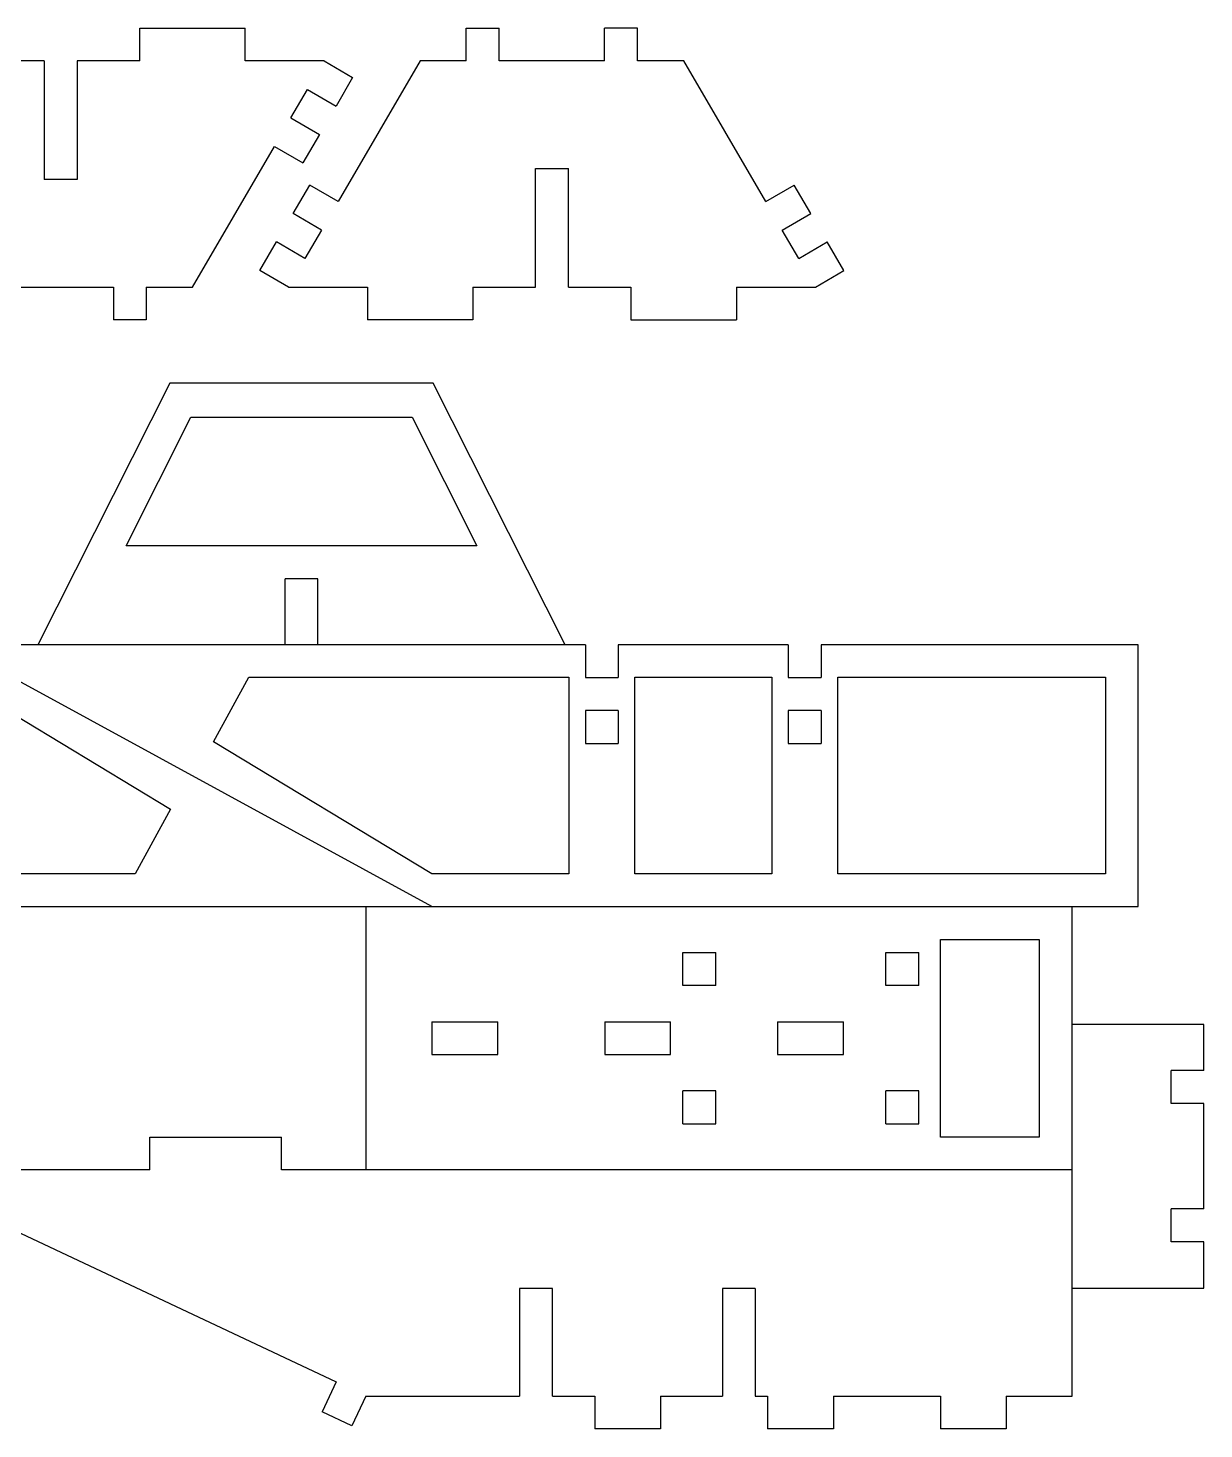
# Model space of a CAD drawing. Header units: inches. Extents: x 12 to 201, y -44 to 218.
# Drawn here: x 87.8 to 201.1, y -43 to 92 of the extents above; entities that cross this region are included whole.
import ezdxf

# ---------------------------------------------------------------- set-up
doc = ezdxf.new("R2010")
doc.units = ezdxf.units.IN
doc.header["$MEASUREMENT"] = 0
doc.layers.add('Layer 1', color=7, linetype='Continuous')

# ---------------------------------------------------------------- blocks, each defined once
blk = doc.blocks.new('block 512')
at = {"layer": 'Layer 1', "color": 7, "lineweight": 25, "true_color": 0xffffff}
blk.add_lwpolyline([(8.9626, -2.115), (8.6501, -2.115)], dxfattribs=at)
blk = doc.blocks.new('block 513')
at = {"layer": 'Layer 1', "color": 7, "lineweight": 25, "true_color": 0xffffff}
blk.add_lwpolyline([(8.1426, -2.115), (7.8301, -2.115)], dxfattribs=at)
blk = doc.blocks.new('block 514')
at = {"layer": 'Layer 1', "color": 7, "lineweight": 25, "true_color": 0xffffff}
blk.add_lwpolyline([(7.3226, -2.115), (7.0101, -2.115)], dxfattribs=at)
blk = doc.blocks.new('block 516')
at = {"layer": 'Layer 1', "color": 7, "lineweight": 25, "true_color": 0xffffff}
blk.add_lwpolyline([(5.9251, -1.9588), (6.6533, -1.9588)], dxfattribs=at)
blk = doc.blocks.new('block 517')
at = {"layer": 'Layer 1', "color": 7, "lineweight": 25, "true_color": 0xffffff}
blk.add_lwpolyline([(6.8095, -1.9588), (7.0101, -1.9588)], dxfattribs=at)
blk = doc.blocks.new('block 518')
at = {"layer": 'Layer 1', "color": 7, "lineweight": 25, "true_color": 0xffffff}
blk.add_lwpolyline([(7.3226, -1.9588), (7.6157, -1.9588)], dxfattribs=at)
blk = doc.blocks.new('block 519')
at = {"layer": 'Layer 1', "color": 7, "lineweight": 25, "true_color": 0xffffff}
blk.add_lwpolyline([(7.772, -1.9588), (7.8301, -1.9588)], dxfattribs=at)
blk = doc.blocks.new('block 520')
at = {"layer": 'Layer 1', "color": 7, "lineweight": 25, "true_color": 0xffffff}
blk.add_lwpolyline([(8.1426, -1.9588), (8.6501, -1.9588)], dxfattribs=at)
blk = doc.blocks.new('block 521')
at = {"layer": 'Layer 1', "color": 7, "lineweight": 25, "true_color": 0xffffff}
blk.add_lwpolyline([(8.9626, -1.9588), (9.2751, -1.9588)], dxfattribs=at)
blk = doc.blocks.new('block 537')
at = {"layer": 'Layer 1', "color": 7, "lineweight": 25, "true_color": 0xffffff}
blk.add_lwpolyline([(7.772, -1.4493), (7.6157, -1.4493)], dxfattribs=at)
blk = doc.blocks.new('block 538')
at = {"layer": 'Layer 1', "color": 7, "lineweight": 25, "true_color": 0xffffff}
blk.add_lwpolyline([(6.8095, -1.4493), (6.6533, -1.4493)], dxfattribs=at)
blk = doc.blocks.new('block 539')
at = {"layer": 'Layer 1', "color": 7, "lineweight": 25, "true_color": 0xffffff}
blk.add_lwpolyline([(9.2751, -1.4465), (9.9001, -1.4465)], dxfattribs=at)
blk = doc.blocks.new('block 540')
at = {"layer": 'Layer 1', "color": 7, "lineweight": 25, "true_color": 0xffffff}
blk.add_lwpolyline([(5.8585, -2.1001), (5.7172, -2.0335)], dxfattribs=at)
blk = doc.blocks.new('block 549')
at = {"layer": 'Layer 1', "color": 7, "lineweight": 25, "true_color": 0xffffff}
blk.add_lwpolyline([(9.9001, -1.2278), (9.7439, -1.2278)], dxfattribs=at)
blk = doc.blocks.new('block 550')
at = {"layer": 'Layer 1', "color": 7, "lineweight": 25, "true_color": 0xffffff}
blk.add_lwpolyline([(9.9001, -1.0715), (9.7439, -1.0715)], dxfattribs=at)
blk = doc.blocks.new('block 551')
at = {"layer": 'Layer 1', "color": 7, "lineweight": 25, "true_color": 0xffffff}
blk.add_lwpolyline([(3.9328, -1.02), (5.7838, -1.8922)], dxfattribs=at)
blk = doc.blocks.new('block 561')
at = {"layer": 'Layer 1', "color": 7, "lineweight": 25, "true_color": 0xffffff}
blk.add_lwpolyline([(9.2751, -0.8868), (5.5251, -0.8868)], dxfattribs=at)
blk = doc.blocks.new('block 562')
at = {"layer": 'Layer 1', "color": 7, "lineweight": 25, "true_color": 0xffffff}
blk.add_lwpolyline([(4.9001, -0.8868), (4.2751, -0.8868)], dxfattribs=at)
blk = doc.blocks.new('block 563')
at = {"layer": 'Layer 1', "color": 7, "lineweight": 25, "true_color": 0xffffff}
blk.add_lwpolyline([(9.1189, -0.7306), (8.6501, -0.7306)], dxfattribs=at)
blk = doc.blocks.new('block 565')
at = {"layer": 'Layer 1', "color": 7, "lineweight": 25, "true_color": 0xffffff}
blk.add_lwpolyline([(4.9001, -0.7306), (5.5251, -0.7306)], dxfattribs=at)
blk = doc.blocks.new('block 566')
at = {"layer": 'Layer 1', "color": 7, "lineweight": 25, "true_color": 0xffffff}
blk.add_lwpolyline([(7.4282, -0.6681), (7.5845, -0.6681)], dxfattribs=at)
blk = doc.blocks.new('block 567')
at = {"layer": 'Layer 1', "color": 7, "lineweight": 25, "true_color": 0xffffff}
blk.add_lwpolyline([(8.3907, -0.6681), (8.547, -0.6681)], dxfattribs=at)
blk = doc.blocks.new('block 571')
at = {"layer": 'Layer 1', "color": 7, "lineweight": 25, "true_color": 0xffffff}
blk.add_lwpolyline([(9.9001, -0.5715), (9.7439, -0.5715)], dxfattribs=at)
blk = doc.blocks.new('block 572')
at = {"layer": 'Layer 1', "color": 7, "lineweight": 25, "true_color": 0xffffff}
blk.add_lwpolyline([(8.547, -0.5118), (8.3907, -0.5118)], dxfattribs=at)
blk = doc.blocks.new('block 573')
at = {"layer": 'Layer 1', "color": 7, "lineweight": 25, "true_color": 0xffffff}
blk.add_lwpolyline([(7.5845, -0.5118), (7.4282, -0.5118)], dxfattribs=at)
blk = doc.blocks.new('block 574')
at = {"layer": 'Layer 1', "color": 7, "lineweight": 25, "true_color": 0xffffff}
blk.add_lwpolyline([(9.9001, -0.4153), (9.7439, -0.4153)], dxfattribs=at)
blk = doc.blocks.new('block 575')
at = {"layer": 'Layer 1', "color": 7, "lineweight": 25, "true_color": 0xffffff}
blk.add_lwpolyline([(6.2376, -0.3399), (6.5501, -0.3399)], dxfattribs=at)
blk = doc.blocks.new('block 576')
at = {"layer": 'Layer 1', "color": 7, "lineweight": 25, "true_color": 0xffffff}
blk.add_lwpolyline([(7.0576, -0.3399), (7.3701, -0.3399)], dxfattribs=at)
blk = doc.blocks.new('block 577')
at = {"layer": 'Layer 1', "color": 7, "lineweight": 25, "true_color": 0xffffff}
blk.add_lwpolyline([(7.8776, -0.3399), (8.1901, -0.3399)], dxfattribs=at)
blk = doc.blocks.new('block 583')
at = {"layer": 'Layer 1', "color": 7, "lineweight": 25, "true_color": 0xffffff}
blk.add_lwpolyline([(5.1019, 3.3002), (5.4908, 3.9673)], dxfattribs=at)
blk = doc.blocks.new('block 584')
at = {"layer": 'Layer 1', "color": 7, "lineweight": 25, "true_color": 0xffffff}
blk.add_lwpolyline([(5.5695, 4.1022), (5.6482, 4.2372)], dxfattribs=at)
blk = doc.blocks.new('block 585')
at = {"layer": 'Layer 1', "color": 7, "lineweight": 25, "true_color": 0xffffff}
blk.add_lwpolyline([(9.9001, -0.1965), (9.2751, -0.1965)], dxfattribs=at)
blk = doc.blocks.new('block 586')
at = {"layer": 'Layer 1', "color": 7, "lineweight": 25, "true_color": 0xffffff}
blk.add_lwpolyline([(6.2376, -0.1837), (6.5501, -0.1837)], dxfattribs=at)
blk = doc.blocks.new('block 587')
at = {"layer": 'Layer 1', "color": 7, "lineweight": 25, "true_color": 0xffffff}
blk.add_lwpolyline([(7.0576, -0.1837), (7.3701, -0.1837)], dxfattribs=at)
blk = doc.blocks.new('block 588')
at = {"layer": 'Layer 1', "color": 7, "lineweight": 25, "true_color": 0xffffff}
blk.add_lwpolyline([(7.8776, -0.1837), (8.1901, -0.1837)], dxfattribs=at)
blk = doc.blocks.new('block 589')
at = {"layer": 'Layer 1', "color": 7, "lineweight": 25, "true_color": 0xffffff}
blk.add_lwpolyline([(8.547, -0.0118), (8.3907, -0.0118)], dxfattribs=at)
blk = doc.blocks.new('block 590')
at = {"layer": 'Layer 1', "color": 7, "lineweight": 25, "true_color": 0xffffff}
blk.add_lwpolyline([(7.5845, -0.0118), (7.4282, -0.0118)], dxfattribs=at)
blk = doc.blocks.new('block 596')
at = {"layer": 'Layer 1', "color": 7, "lineweight": 25, "true_color": 0xffffff}
blk.add_lwpolyline([(4.3988, 4.3722), (4.3988, 3.8097)], dxfattribs=at)
blk = doc.blocks.new('block 597')
at = {"layer": 'Layer 1', "color": 7, "lineweight": 25, "true_color": 0xffffff}
blk.add_lwpolyline([(4.9943, 2.845), (4.3693, 1.6041)], dxfattribs=at)
blk = doc.blocks.new('block 598')
at = {"layer": 'Layer 1', "color": 7, "lineweight": 25, "true_color": 0xffffff}
blk.add_lwpolyline([(4.7873, 2.0728), (5.0944, 2.6825)], dxfattribs=at)
blk = doc.blocks.new('block 599')
at = {"layer": 'Layer 1', "color": 7, "lineweight": 25, "true_color": 0xffffff}
blk.add_lwpolyline([(5.8619, 4.2935), (5.7832, 4.1585)], dxfattribs=at)
blk = doc.blocks.new('block 600')
at = {"layer": 'Layer 1', "color": 7, "lineweight": 25, "true_color": 0xffffff}
blk.add_lwpolyline([(5.7045, 4.0235), (5.6258, 3.8885)], dxfattribs=at)
blk = doc.blocks.new('block 601')
at = {"layer": 'Layer 1', "color": 7, "lineweight": 25, "true_color": 0xffffff}
blk.add_lwpolyline([(5.4222, 3.3789), (5.5009, 3.5139)], dxfattribs=at)
blk = doc.blocks.new('block 602')
at = {"layer": 'Layer 1', "color": 7, "lineweight": 25, "true_color": 0xffffff}
blk.add_lwpolyline([(5.5796, 3.6489), (5.6583, 3.7839)], dxfattribs=at)
blk = doc.blocks.new('block 603')
at = {"layer": 'Layer 1', "color": 7, "lineweight": 25, "true_color": 0xffffff}
blk.add_lwpolyline([(6.1822, 4.3722), (5.7933, 3.7052)], dxfattribs=at)
blk = doc.blocks.new('block 604')
at = {"layer": 'Layer 1', "color": 7, "lineweight": 25, "true_color": 0xffffff}
blk.add_lwpolyline([(5.7146, 3.5702), (5.6359, 3.4352)], dxfattribs=at)
blk = doc.blocks.new('block 605')
at = {"layer": 'Layer 1', "color": 7, "lineweight": 25, "true_color": 0xffffff}
blk.add_lwpolyline([(7.8211, 3.7052), (7.9561, 3.7839)], dxfattribs=at)
blk = doc.blocks.new('block 606')
at = {"layer": 'Layer 1', "color": 7, "lineweight": 25, "true_color": 0xffffff}
blk.add_lwpolyline([(7.8998, 3.5702), (8.0348, 3.6489)], dxfattribs=at)
blk = doc.blocks.new('block 607')
at = {"layer": 'Layer 1', "color": 7, "lineweight": 25, "true_color": 0xffffff}
blk.add_lwpolyline([(7.4282, 0.1444), (7.5845, 0.1444)], dxfattribs=at)
blk = doc.blocks.new('block 608')
at = {"layer": 'Layer 1', "color": 7, "lineweight": 25, "true_color": 0xffffff}
blk.add_lwpolyline([(8.3907, 0.1444), (8.547, 0.1444)], dxfattribs=at)
blk = doc.blocks.new('block 609')
at = {"layer": 'Layer 1', "color": 7, "lineweight": 25, "true_color": 0xffffff}
blk.add_lwpolyline([(8.6501, 0.2069), (9.1189, 0.2069)], dxfattribs=at)
blk = doc.blocks.new('block 611')
at = {"layer": 'Layer 1', "color": 7, "lineweight": 25, "true_color": 0xffffff}
blk.add_lwpolyline([(3.2345, 0.3632), (9.5876, 0.3632)], dxfattribs=at)
blk = doc.blocks.new('block 612')
at = {"layer": 'Layer 1', "color": 7, "lineweight": 25, "true_color": 0xffffff}
blk.add_lwpolyline([(4.5551, 4.3722), (4.5551, 3.8097)], dxfattribs=at)
blk = doc.blocks.new('block 613')
at = {"layer": 'Layer 1', "color": 7, "lineweight": 25, "true_color": 0xffffff}
blk.add_lwpolyline([(4.7269, 3.3002), (4.7269, 3.144)], dxfattribs=at)
blk = doc.blocks.new('block 614')
at = {"layer": 'Layer 1', "color": 7, "lineweight": 25, "true_color": 0xffffff}
blk.add_lwpolyline([(4.8519, 4.3722), (4.8519, 4.5285)], dxfattribs=at)
blk = doc.blocks.new('block 615')
at = {"layer": 'Layer 1', "color": 7, "lineweight": 25, "true_color": 0xffffff}
blk.add_lwpolyline([(4.8832, 3.3002), (4.8832, 3.144)], dxfattribs=at)
blk = doc.blocks.new('block 616')
at = {"layer": 'Layer 1', "color": 7, "lineweight": 25, "true_color": 0xffffff}
blk.add_lwpolyline([(4.9001, -0.8868), (4.9001, -0.7306)], dxfattribs=at)
blk = doc.blocks.new('block 618')
at = {"layer": 'Layer 1', "color": 7, "lineweight": 25, "true_color": 0xffffff}
blk.add_lwpolyline([(7.9785, 3.4352), (8.1135, 3.5139)], dxfattribs=at)
blk = doc.blocks.new('block 619')
at = {"layer": 'Layer 1', "color": 7, "lineweight": 25, "true_color": 0xffffff}
blk.add_lwpolyline([(8.0572, 3.3002), (8.1922, 3.3789)], dxfattribs=at)
blk = doc.blocks.new('block 620')
at = {"layer": 'Layer 1', "color": 7, "lineweight": 25, "true_color": 0xffffff}
blk.add_lwpolyline([(9.4335, 0.5173), (8.1626, 0.5173)], dxfattribs=at)
blk = doc.blocks.new('block 621')
at = {"layer": 'Layer 1', "color": 7, "lineweight": 25, "true_color": 0xffffff}
blk.add_lwpolyline([(7.8501, 0.5173), (7.2001, 0.5173)], dxfattribs=at)
blk = doc.blocks.new('block 622')
at = {"layer": 'Layer 1', "color": 7, "lineweight": 25, "true_color": 0xffffff}
blk.add_lwpolyline([(6.8876, 0.5173), (6.2376, 0.5173)], dxfattribs=at)
blk = doc.blocks.new('block 623')
at = {"layer": 'Layer 1', "color": 7, "lineweight": 25, "true_color": 0xffffff}
blk.add_lwpolyline([(4.831, 0.5173), (3.3126, 0.5173)], dxfattribs=at)
blk = doc.blocks.new('block 635')
at = {"layer": 'Layer 1', "color": 7, "lineweight": 25, "true_color": 0xffffff}
blk.add_lwpolyline([(3.9626, 1.45), (4.9981, 0.8236)], dxfattribs=at)
blk = doc.blocks.new('block 641')
at = {"layer": 'Layer 1', "color": 7, "lineweight": 25, "true_color": 0xffffff}
blk.add_lwpolyline([(4.9981, 0.8236), (4.831, 0.5173)], dxfattribs=at)
blk = doc.blocks.new('block 642')
at = {"layer": 'Layer 1', "color": 7, "lineweight": 25, "true_color": 0xffffff}
blk.add_lwpolyline([(5.2021, 1.1436), (5.3692, 1.45)], dxfattribs=at)
blk = doc.blocks.new('block 643')
at = {"layer": 'Layer 1', "color": 7, "lineweight": 25, "true_color": 0xffffff}
blk.add_lwpolyline([(6.9658, 1.1353), (7.122, 1.1353)], dxfattribs=at)
blk = doc.blocks.new('block 644')
at = {"layer": 'Layer 1', "color": 7, "lineweight": 25, "true_color": 0xffffff}
blk.add_lwpolyline([(7.9282, 1.1353), (8.0845, 1.1353)], dxfattribs=at)
blk = doc.blocks.new('block 645')
at = {"layer": 'Layer 1', "color": 7, "lineweight": 25, "true_color": 0xffffff}
blk.add_lwpolyline([(6.2376, 0.3632), (3.9626, 1.6041)], dxfattribs=at)
blk = doc.blocks.new('block 649')
at = {"layer": 'Layer 1', "color": 7, "lineweight": 25, "true_color": 0xffffff}
blk.add_lwpolyline([(6.2376, 0.5173), (5.2021, 1.1436)], dxfattribs=at)
blk = doc.blocks.new('block 654')
at = {"layer": 'Layer 1', "color": 7, "lineweight": 25, "true_color": 0xffffff}
blk.add_lwpolyline([(5.3519, 4.3722), (5.3519, 4.5285)], dxfattribs=at)
blk = doc.blocks.new('block 655')
at = {"layer": 'Layer 1', "color": 7, "lineweight": 25, "true_color": 0xffffff}
blk.add_lwpolyline([(5.5251, -0.8868), (5.5251, -0.7306)], dxfattribs=at)
blk = doc.blocks.new('block 656')
at = {"layer": 'Layer 1', "color": 7, "lineweight": 25, "true_color": 0xffffff}
blk.add_lwpolyline([(5.5412, 1.6041), (5.5412, 1.9166)], dxfattribs=at)
blk = doc.blocks.new('block 657')
at = {"layer": 'Layer 1', "color": 7, "lineweight": 25, "true_color": 0xffffff}
blk.add_lwpolyline([(8.0845, 1.2916), (7.9282, 1.2916)], dxfattribs=at)
blk = doc.blocks.new('block 658')
at = {"layer": 'Layer 1', "color": 7, "lineweight": 25, "true_color": 0xffffff}
blk.add_lwpolyline([(7.122, 1.2916), (6.9658, 1.2916)], dxfattribs=at)
blk = doc.blocks.new('block 659')
at = {"layer": 'Layer 1', "color": 7, "lineweight": 25, "true_color": 0xffffff}
blk.add_lwpolyline([(6.9658, 1.4478), (7.122, 1.4478)], dxfattribs=at)
blk = doc.blocks.new('block 660')
at = {"layer": 'Layer 1', "color": 7, "lineweight": 25, "true_color": 0xffffff}
blk.add_lwpolyline([(7.9282, 1.4478), (8.0845, 1.4478)], dxfattribs=at)
blk = doc.blocks.new('block 664')
at = {"layer": 'Layer 1', "color": 7, "lineweight": 25, "true_color": 0xffffff}
blk.add_lwpolyline([(5.3692, 1.45), (6.8876, 1.45)], dxfattribs=at)
blk = doc.blocks.new('block 665')
at = {"layer": 'Layer 1', "color": 7, "lineweight": 25, "true_color": 0xffffff}
blk.add_lwpolyline([(7.2001, 1.45), (7.8501, 1.45)], dxfattribs=at)
blk = doc.blocks.new('block 666')
at = {"layer": 'Layer 1', "color": 7, "lineweight": 25, "true_color": 0xffffff}
blk.add_lwpolyline([(8.1626, 1.45), (9.4335, 1.45)], dxfattribs=at)
blk = doc.blocks.new('block 667')
at = {"layer": 'Layer 1', "color": 7, "lineweight": 25, "true_color": 0xffffff}
blk.add_lwpolyline([(9.5876, 1.6041), (8.0845, 1.6041)], dxfattribs=at)
blk = doc.blocks.new('block 668')
at = {"layer": 'Layer 1', "color": 7, "lineweight": 25, "true_color": 0xffffff}
blk.add_lwpolyline([(7.9282, 1.6041), (7.122, 1.6041)], dxfattribs=at)
blk = doc.blocks.new('block 669')
at = {"layer": 'Layer 1', "color": 7, "lineweight": 25, "true_color": 0xffffff}
blk.add_lwpolyline([(6.9658, 1.6041), (0.6126, 1.6041)], dxfattribs=at)
blk = doc.blocks.new('block 670')
at = {"layer": 'Layer 1', "color": 7, "lineweight": 25, "true_color": 0xffffff}
blk.add_lwpolyline([(5.6974, 1.6041), (5.6974, 1.9166)], dxfattribs=at)
blk = doc.blocks.new('block 671')
at = {"layer": 'Layer 1', "color": 7, "lineweight": 25, "true_color": 0xffffff}
blk.add_lwpolyline([(5.9251, 0.3632), (5.9251, -0.8868)], dxfattribs=at)
blk = doc.blocks.new('block 672')
at = {"layer": 'Layer 1', "color": 7, "lineweight": 25, "true_color": 0xffffff}
blk.add_lwpolyline([(5.9322, 3.3002), (5.9322, 3.144)], dxfattribs=at)
blk = doc.blocks.new('block 680')
at = {"layer": 'Layer 1', "color": 7, "lineweight": 25, "true_color": 0xffffff}
blk.add_lwpolyline([(5.6974, 1.9166), (5.5412, 1.9166)], dxfattribs=at)
blk = doc.blocks.new('block 681')
at = {"layer": 'Layer 1', "color": 7, "lineweight": 25, "true_color": 0xffffff}
blk.add_lwpolyline([(6.2376, -0.1837), (6.2376, -0.3399)], dxfattribs=at)
blk = doc.blocks.new('block 682')
at = {"layer": 'Layer 1', "color": 7, "lineweight": 25, "true_color": 0xffffff}
blk.add_lwpolyline([(6.401, 4.3722), (6.401, 4.5285)], dxfattribs=at)
blk = doc.blocks.new('block 683')
at = {"layer": 'Layer 1', "color": 7, "lineweight": 25, "true_color": 0xffffff}
blk.add_lwpolyline([(6.4322, 3.3002), (6.4322, 3.144)], dxfattribs=at)
blk = doc.blocks.new('block 685')
at = {"layer": 'Layer 1', "color": 7, "lineweight": 25, "true_color": 0xffffff}
blk.add_lwpolyline([(6.4512, 2.0728), (4.7873, 2.0728)], dxfattribs=at)
blk = doc.blocks.new('block 688')
at = {"layer": 'Layer 1', "color": 7, "lineweight": 25, "true_color": 0xffffff}
blk.add_lwpolyline([(6.5501, -0.3399), (6.5501, -0.1837)], dxfattribs=at)
blk = doc.blocks.new('block 689')
at = {"layer": 'Layer 1', "color": 7, "lineweight": 25, "true_color": 0xffffff}
blk.add_lwpolyline([(6.5572, 4.3722), (6.5572, 4.5285)], dxfattribs=at)
blk = doc.blocks.new('block 690')
at = {"layer": 'Layer 1', "color": 7, "lineweight": 25, "true_color": 0xffffff}
blk.add_lwpolyline([(6.6533, -1.4493), (6.6533, -1.9588)], dxfattribs=at)
blk = doc.blocks.new('block 691')
at = {"layer": 'Layer 1', "color": 7, "lineweight": 25, "true_color": 0xffffff}
blk.add_lwpolyline([(6.7291, 3.3002), (6.7291, 3.8627)], dxfattribs=at)
blk = doc.blocks.new('block 692')
at = {"layer": 'Layer 1', "color": 7, "lineweight": 25, "true_color": 0xffffff}
blk.add_lwpolyline([(6.8095, -1.9588), (6.8095, -1.4493)], dxfattribs=at)
blk = doc.blocks.new('block 697')
at = {"layer": 'Layer 1', "color": 7, "lineweight": 25, "true_color": 0xffffff}
blk.add_lwpolyline([(5.0944, 2.6825), (6.1442, 2.6825)], dxfattribs=at)
blk = doc.blocks.new('block 698')
at = {"layer": 'Layer 1', "color": 7, "lineweight": 25, "true_color": 0xffffff}
blk.add_lwpolyline([(6.1442, 2.6825), (6.4512, 2.0728)], dxfattribs=at)
blk = doc.blocks.new('block 699')
at = {"layer": 'Layer 1', "color": 7, "lineweight": 25, "true_color": 0xffffff}
blk.add_lwpolyline([(6.8854, 3.3002), (6.8854, 3.8627)], dxfattribs=at)
blk = doc.blocks.new('block 700')
at = {"layer": 'Layer 1', "color": 7, "lineweight": 25, "true_color": 0xffffff}
blk.add_lwpolyline([(6.8876, 1.45), (6.8876, 0.5173)], dxfattribs=at)
blk = doc.blocks.new('block 701')
at = {"layer": 'Layer 1', "color": 7, "lineweight": 25, "true_color": 0xffffff}
blk.add_lwpolyline([(6.9658, 1.6041), (6.9658, 1.4478)], dxfattribs=at)
blk = doc.blocks.new('block 702')
at = {"layer": 'Layer 1', "color": 7, "lineweight": 25, "true_color": 0xffffff}
blk.add_lwpolyline([(6.9658, 1.2916), (6.9658, 1.1353)], dxfattribs=at)
blk = doc.blocks.new('block 703')
at = {"layer": 'Layer 1', "color": 7, "lineweight": 25, "true_color": 0xffffff}
blk.add_lwpolyline([(7.0101, -1.9588), (7.0101, -2.115)], dxfattribs=at)
blk = doc.blocks.new('block 704')
at = {"layer": 'Layer 1', "color": 7, "lineweight": 25, "true_color": 0xffffff}
blk.add_lwpolyline([(7.0572, 4.3722), (7.0572, 4.5285)], dxfattribs=at)
blk = doc.blocks.new('block 705')
at = {"layer": 'Layer 1', "color": 7, "lineweight": 25, "true_color": 0xffffff}
blk.add_lwpolyline([(7.0576, -0.1837), (7.0576, -0.3399)], dxfattribs=at)
blk = doc.blocks.new('block 706')
at = {"layer": 'Layer 1', "color": 7, "lineweight": 25, "true_color": 0xffffff}
blk.add_lwpolyline([(7.122, 1.6041), (7.122, 1.4478)], dxfattribs=at)
blk = doc.blocks.new('block 707')
at = {"layer": 'Layer 1', "color": 7, "lineweight": 25, "true_color": 0xffffff}
blk.add_lwpolyline([(7.122, 1.2916), (7.122, 1.1353)], dxfattribs=at)
blk = doc.blocks.new('block 708')
at = {"layer": 'Layer 1', "color": 7, "lineweight": 25, "true_color": 0xffffff}
blk.add_lwpolyline([(7.1822, 3.3002), (7.1822, 3.144)], dxfattribs=at)
blk = doc.blocks.new('block 709')
at = {"layer": 'Layer 1', "color": 7, "lineweight": 25, "true_color": 0xffffff}
blk.add_lwpolyline([(7.2001, 0.5173), (7.2001, 1.45)], dxfattribs=at)
blk = doc.blocks.new('block 710')
at = {"layer": 'Layer 1', "color": 7, "lineweight": 25, "true_color": 0xffffff}
blk.add_lwpolyline([(7.2135, 4.3722), (7.2135, 4.5285)], dxfattribs=at)
blk = doc.blocks.new('block 711')
at = {"layer": 'Layer 1', "color": 7, "lineweight": 25, "true_color": 0xffffff}
blk.add_lwpolyline([(5.7838, -1.8922), (5.7172, -2.0335)], dxfattribs=at)
blk = doc.blocks.new('block 712')
at = {"layer": 'Layer 1', "color": 7, "lineweight": 25, "true_color": 0xffffff}
blk.add_lwpolyline([(5.9251, -1.9588), (5.8585, -2.1001)], dxfattribs=at)
blk = doc.blocks.new('block 715')
at = {"layer": 'Layer 1', "color": 7, "lineweight": 25, "true_color": 0xffffff}
blk.add_lwpolyline([(6.2443, 2.845), (4.9943, 2.845)], dxfattribs=at)
blk = doc.blocks.new('block 718')
at = {"layer": 'Layer 1', "color": 7, "lineweight": 25, "true_color": 0xffffff}
blk.add_lwpolyline([(6.4322, 3.144), (5.9322, 3.144)], dxfattribs=at)
blk = doc.blocks.new('block 719')
at = {"layer": 'Layer 1', "color": 7, "lineweight": 25, "true_color": 0xffffff}
blk.add_lwpolyline([(4.8832, 3.144), (4.7269, 3.144)], dxfattribs=at)
blk = doc.blocks.new('block 723')
at = {"layer": 'Layer 1', "color": 7, "lineweight": 25, "true_color": 0xffffff}
blk.add_lwpolyline([(7.1822, 3.144), (7.6822, 3.144)], dxfattribs=at)
blk = doc.blocks.new('block 724')
at = {"layer": 'Layer 1', "color": 7, "lineweight": 25, "true_color": 0xffffff}
blk.add_lwpolyline([(6.8693, 1.6041), (6.2443, 2.845)], dxfattribs=at)
blk = doc.blocks.new('block 725')
at = {"layer": 'Layer 1', "color": 7, "lineweight": 25, "true_color": 0xffffff}
blk.add_lwpolyline([(7.3226, -1.9588), (7.3226, -2.115)], dxfattribs=at)
blk = doc.blocks.new('block 726')
at = {"layer": 'Layer 1', "color": 7, "lineweight": 25, "true_color": 0xffffff}
blk.add_lwpolyline([(7.3701, -0.3399), (7.3701, -0.1837)], dxfattribs=at)
blk = doc.blocks.new('block 727')
at = {"layer": 'Layer 1', "color": 7, "lineweight": 25, "true_color": 0xffffff}
blk.add_lwpolyline([(7.4282, -0.6681), (7.4282, -0.5118)], dxfattribs=at)
blk = doc.blocks.new('block 728')
at = {"layer": 'Layer 1', "color": 7, "lineweight": 25, "true_color": 0xffffff}
blk.add_lwpolyline([(7.4282, -0.0118), (7.4282, 0.1444)], dxfattribs=at)
blk = doc.blocks.new('block 729')
at = {"layer": 'Layer 1', "color": 7, "lineweight": 25, "true_color": 0xffffff}
blk.add_lwpolyline([(7.5845, -0.6681), (7.5845, -0.5118)], dxfattribs=at)
blk = doc.blocks.new('block 730')
at = {"layer": 'Layer 1', "color": 7, "lineweight": 25, "true_color": 0xffffff}
blk.add_lwpolyline([(7.5845, -0.0118), (7.5845, 0.1444)], dxfattribs=at)
blk = doc.blocks.new('block 736')
at = {"layer": 'Layer 1', "color": 7, "lineweight": 25, "true_color": 0xffffff}
blk.add_lwpolyline([(4.2269, 3.3002), (4.7269, 3.3002)], dxfattribs=at)
blk = doc.blocks.new('block 737')
at = {"layer": 'Layer 1', "color": 7, "lineweight": 25, "true_color": 0xffffff}
blk.add_lwpolyline([(4.8832, 3.3002), (5.1019, 3.3002)], dxfattribs=at)
blk = doc.blocks.new('block 738')
at = {"layer": 'Layer 1', "color": 7, "lineweight": 25, "true_color": 0xffffff}
blk.add_lwpolyline([(5.5572, 3.3002), (5.9322, 3.3002)], dxfattribs=at)
blk = doc.blocks.new('block 739')
at = {"layer": 'Layer 1', "color": 7, "lineweight": 25, "true_color": 0xffffff}
blk.add_lwpolyline([(6.4322, 3.3002), (6.7291, 3.3002)], dxfattribs=at)
blk = doc.blocks.new('block 740')
at = {"layer": 'Layer 1', "color": 7, "lineweight": 25, "true_color": 0xffffff}
blk.add_lwpolyline([(6.8854, 3.3002), (7.1822, 3.3002)], dxfattribs=at)
blk = doc.blocks.new('block 741')
at = {"layer": 'Layer 1', "color": 7, "lineweight": 25, "true_color": 0xffffff}
blk.add_lwpolyline([(7.6822, 3.3002), (8.0572, 3.3002)], dxfattribs=at)
blk = doc.blocks.new('block 742')
at = {"layer": 'Layer 1', "color": 7, "lineweight": 25, "true_color": 0xffffff}
blk.add_lwpolyline([(5.5572, 3.3002), (5.4222, 3.3789)], dxfattribs=at)
blk = doc.blocks.new('block 743')
at = {"layer": 'Layer 1', "color": 7, "lineweight": 25, "true_color": 0xffffff}
blk.add_lwpolyline([(5.6359, 3.4352), (5.5009, 3.5139)], dxfattribs=at)
blk = doc.blocks.new('block 744')
at = {"layer": 'Layer 1', "color": 7, "lineweight": 25, "true_color": 0xffffff}
blk.add_lwpolyline([(5.7146, 3.5702), (5.5796, 3.6489)], dxfattribs=at)
blk = doc.blocks.new('block 745')
at = {"layer": 'Layer 1', "color": 7, "lineweight": 25, "true_color": 0xffffff}
blk.add_lwpolyline([(7.6157, -1.4493), (7.6157, -1.9588)], dxfattribs=at)
blk = doc.blocks.new('block 746')
at = {"layer": 'Layer 1', "color": 7, "lineweight": 25, "true_color": 0xffffff}
blk.add_lwpolyline([(7.6822, 3.3002), (7.6822, 3.144)], dxfattribs=at)
blk = doc.blocks.new('block 747')
at = {"layer": 'Layer 1', "color": 7, "lineweight": 25, "true_color": 0xffffff}
blk.add_lwpolyline([(7.772, -1.4493), (7.772, -1.9588)], dxfattribs=at)
blk = doc.blocks.new('block 748')
at = {"layer": 'Layer 1', "color": 7, "lineweight": 25, "true_color": 0xffffff}
blk.add_lwpolyline([(7.8301, -1.9588), (7.8301, -2.115)], dxfattribs=at)
blk = doc.blocks.new('block 749')
at = {"layer": 'Layer 1', "color": 7, "lineweight": 25, "true_color": 0xffffff}
blk.add_lwpolyline([(7.8501, 1.45), (7.8501, 0.5173)], dxfattribs=at)
blk = doc.blocks.new('block 750')
at = {"layer": 'Layer 1', "color": 7, "lineweight": 25, "true_color": 0xffffff}
blk.add_lwpolyline([(7.8776, -0.1837), (7.8776, -0.3399)], dxfattribs=at)
blk = doc.blocks.new('block 751')
at = {"layer": 'Layer 1', "color": 7, "lineweight": 25, "true_color": 0xffffff}
blk.add_lwpolyline([(7.9282, 1.6041), (7.9282, 1.4478)], dxfattribs=at)
blk = doc.blocks.new('block 752')
at = {"layer": 'Layer 1', "color": 7, "lineweight": 25, "true_color": 0xffffff}
blk.add_lwpolyline([(7.9282, 1.2916), (7.9282, 1.1353)], dxfattribs=at)
blk = doc.blocks.new('block 753')
at = {"layer": 'Layer 1', "color": 7, "lineweight": 25, "true_color": 0xffffff}
blk.add_lwpolyline([(4.5551, 3.8097), (4.3988, 3.8097)], dxfattribs=at)
blk = doc.blocks.new('block 755')
at = {"layer": 'Layer 1', "color": 7, "lineweight": 25, "true_color": 0xffffff}
blk.add_lwpolyline([(6.7291, 3.8627), (6.8854, 3.8627)], dxfattribs=at)
blk = doc.blocks.new('block 756')
at = {"layer": 'Layer 1', "color": 7, "lineweight": 25, "true_color": 0xffffff}
blk.add_lwpolyline([(5.7933, 3.7052), (5.6583, 3.7839)], dxfattribs=at)
blk = doc.blocks.new('block 757')
at = {"layer": 'Layer 1', "color": 7, "lineweight": 25, "true_color": 0xffffff}
blk.add_lwpolyline([(5.4908, 3.9673), (5.6258, 3.8885)], dxfattribs=at)
blk = doc.blocks.new('block 758')
at = {"layer": 'Layer 1', "color": 7, "lineweight": 25, "true_color": 0xffffff}
blk.add_lwpolyline([(5.5695, 4.1022), (5.7045, 4.0235)], dxfattribs=at)
blk = doc.blocks.new('block 759')
at = {"layer": 'Layer 1', "color": 7, "lineweight": 25, "true_color": 0xffffff}
blk.add_lwpolyline([(8.0845, 1.6041), (8.0845, 1.4478)], dxfattribs=at)
blk = doc.blocks.new('block 760')
at = {"layer": 'Layer 1', "color": 7, "lineweight": 25, "true_color": 0xffffff}
blk.add_lwpolyline([(8.0845, 1.2916), (8.0845, 1.1353)], dxfattribs=at)
blk = doc.blocks.new('block 761')
at = {"layer": 'Layer 1', "color": 7, "lineweight": 25, "true_color": 0xffffff}
blk.add_lwpolyline([(8.1426, -1.9588), (8.1426, -2.115)], dxfattribs=at)
blk = doc.blocks.new('block 762')
at = {"layer": 'Layer 1', "color": 7, "lineweight": 25, "true_color": 0xffffff}
blk.add_lwpolyline([(8.1626, 0.5173), (8.1626, 1.45)], dxfattribs=at)
blk = doc.blocks.new('block 763')
at = {"layer": 'Layer 1', "color": 7, "lineweight": 25, "true_color": 0xffffff}
blk.add_lwpolyline([(8.1901, -0.3399), (8.1901, -0.1837)], dxfattribs=at)
blk = doc.blocks.new('block 764')
at = {"layer": 'Layer 1', "color": 7, "lineweight": 25, "true_color": 0xffffff}
blk.add_lwpolyline([(5.6482, 4.2372), (5.7832, 4.1585)], dxfattribs=at)
blk = doc.blocks.new('block 765')
at = {"layer": 'Layer 1', "color": 7, "lineweight": 25, "true_color": 0xffffff}
blk.add_lwpolyline([(5.7269, 4.3722), (5.8619, 4.2935)], dxfattribs=at)
blk = doc.blocks.new('block 766')
at = {"layer": 'Layer 1', "color": 7, "lineweight": 25, "true_color": 0xffffff}
blk.add_lwpolyline([(8.3907, -0.6681), (8.3907, -0.5118)], dxfattribs=at)
blk = doc.blocks.new('block 767')
at = {"layer": 'Layer 1', "color": 7, "lineweight": 25, "true_color": 0xffffff}
blk.add_lwpolyline([(8.3907, -0.0118), (8.3907, 0.1444)], dxfattribs=at)
blk = doc.blocks.new('block 768')
at = {"layer": 'Layer 1', "color": 7, "lineweight": 25, "true_color": 0xffffff}
blk.add_lwpolyline([(8.547, -0.6681), (8.547, -0.5118)], dxfattribs=at)
blk = doc.blocks.new('block 769')
at = {"layer": 'Layer 1', "color": 7, "lineweight": 25, "true_color": 0xffffff}
blk.add_lwpolyline([(8.547, -0.0118), (8.547, 0.1444)], dxfattribs=at)
blk = doc.blocks.new('block 770')
at = {"layer": 'Layer 1', "color": 7, "lineweight": 25, "true_color": 0xffffff}
blk.add_lwpolyline([(8.6501, -1.9588), (8.6501, -2.115)], dxfattribs=at)
blk = doc.blocks.new('block 771')
at = {"layer": 'Layer 1', "color": 7, "lineweight": 25, "true_color": 0xffffff}
blk.add_lwpolyline([(8.6501, -0.7306), (8.6501, 0.2069)], dxfattribs=at)
blk = doc.blocks.new('block 772')
at = {"layer": 'Layer 1', "color": 7, "lineweight": 25, "true_color": 0xffffff}
blk.add_lwpolyline([(7.4322, 4.3722), (7.2135, 4.3722)], dxfattribs=at)
blk = doc.blocks.new('block 773')
at = {"layer": 'Layer 1', "color": 7, "lineweight": 25, "true_color": 0xffffff}
blk.add_lwpolyline([(7.0572, 4.3722), (6.5572, 4.3722)], dxfattribs=at)
blk = doc.blocks.new('block 774')
at = {"layer": 'Layer 1', "color": 7, "lineweight": 25, "true_color": 0xffffff}
blk.add_lwpolyline([(6.401, 4.3722), (6.1822, 4.3722)], dxfattribs=at)
blk = doc.blocks.new('block 775')
at = {"layer": 'Layer 1', "color": 7, "lineweight": 25, "true_color": 0xffffff}
blk.add_lwpolyline([(5.7269, 4.3722), (5.3519, 4.3722)], dxfattribs=at)
blk = doc.blocks.new('block 776')
at = {"layer": 'Layer 1', "color": 7, "lineweight": 25, "true_color": 0xffffff}
blk.add_lwpolyline([(4.8519, 4.3722), (4.5551, 4.3722)], dxfattribs=at)
blk = doc.blocks.new('block 777')
at = {"layer": 'Layer 1', "color": 7, "lineweight": 25, "true_color": 0xffffff}
blk.add_lwpolyline([(4.3988, 4.3722), (4.1019, 4.3722)], dxfattribs=at)
blk = doc.blocks.new('block 782')
at = {"layer": 'Layer 1', "color": 7, "lineweight": 25, "true_color": 0xffffff}
blk.add_lwpolyline([(7.2135, 4.5285), (7.0572, 4.5285)], dxfattribs=at)
blk = doc.blocks.new('block 786')
at = {"layer": 'Layer 1', "color": 7, "lineweight": 25, "true_color": 0xffffff}
blk.add_lwpolyline([(4.8519, 4.5285), (5.3519, 4.5285)], dxfattribs=at)
blk = doc.blocks.new('block 787')
at = {"layer": 'Layer 1', "color": 7, "lineweight": 25, "true_color": 0xffffff}
blk.add_lwpolyline([(6.401, 4.5285), (6.5572, 4.5285)], dxfattribs=at)
blk = doc.blocks.new('block 788')
at = {"layer": 'Layer 1', "color": 7, "lineweight": 25, "true_color": 0xffffff}
blk.add_lwpolyline([(8.9626, -1.9588), (8.9626, -2.115)], dxfattribs=at)
blk = doc.blocks.new('block 789')
at = {"layer": 'Layer 1', "color": 7, "lineweight": 25, "true_color": 0xffffff}
blk.add_lwpolyline([(9.1189, 0.2069), (9.1189, -0.7306)], dxfattribs=at)
blk = doc.blocks.new('block 790')
at = {"layer": 'Layer 1', "color": 7, "lineweight": 25, "true_color": 0xffffff}
blk.add_lwpolyline([(7.9785, 3.4352), (7.8998, 3.5702)], dxfattribs=at)
blk = doc.blocks.new('block 791')
at = {"layer": 'Layer 1', "color": 7, "lineweight": 25, "true_color": 0xffffff}
blk.add_lwpolyline([(7.8211, 3.7052), (7.4322, 4.3722)], dxfattribs=at)
blk = doc.blocks.new('block 792')
at = {"layer": 'Layer 1', "color": 7, "lineweight": 25, "true_color": 0xffffff}
blk.add_lwpolyline([(8.1922, 3.3789), (8.1135, 3.5139)], dxfattribs=at)
blk = doc.blocks.new('block 793')
at = {"layer": 'Layer 1', "color": 7, "lineweight": 25, "true_color": 0xffffff}
blk.add_lwpolyline([(8.0348, 3.6489), (7.9561, 3.7839)], dxfattribs=at)
blk = doc.blocks.new('block 794')
at = {"layer": 'Layer 1', "color": 7, "lineweight": 25, "true_color": 0xffffff}
blk.add_lwpolyline([(9.2751, -1.9588), (9.2751, 0.3632)], dxfattribs=at)
blk = doc.blocks.new('block 795')
at = {"layer": 'Layer 1', "color": 7, "lineweight": 25, "true_color": 0xffffff}
blk.add_lwpolyline([(9.4335, 1.45), (9.4335, 0.5173)], dxfattribs=at)
blk = doc.blocks.new('block 796')
at = {"layer": 'Layer 1', "color": 7, "lineweight": 25, "true_color": 0xffffff}
blk.add_lwpolyline([(9.5876, 0.3632), (9.5876, 1.6041)], dxfattribs=at)
blk = doc.blocks.new('block 797')
at = {"layer": 'Layer 1', "color": 7, "lineweight": 25, "true_color": 0xffffff}
blk.add_lwpolyline([(9.7439, -1.2278), (9.7439, -1.0715)], dxfattribs=at)
blk = doc.blocks.new('block 798')
at = {"layer": 'Layer 1', "color": 7, "lineweight": 25, "true_color": 0xffffff}
blk.add_lwpolyline([(9.7439, -0.5715), (9.7439, -0.4153)], dxfattribs=at)
blk = doc.blocks.new('block 799')
at = {"layer": 'Layer 1', "color": 7, "lineweight": 25, "true_color": 0xffffff}
blk.add_lwpolyline([(9.9001, -1.4465), (9.9001, -1.2278)], dxfattribs=at)
blk = doc.blocks.new('block 800')
at = {"layer": 'Layer 1', "color": 7, "lineweight": 25, "true_color": 0xffffff}
blk.add_lwpolyline([(9.9001, -1.0715), (9.9001, -0.5715)], dxfattribs=at)
blk = doc.blocks.new('block 801')
at = {"layer": 'Layer 1', "color": 7, "lineweight": 25, "true_color": 0xffffff}
blk.add_lwpolyline([(9.9001, -0.4153), (9.9001, -0.1965)], dxfattribs=at)
blk = doc.blocks.new('block 2')
at = {"layer": 'Layer 1'}
for name in ['block 614', 'block 786', 'block 654', 'block 682', 'block 787', 'block 689', 'block 704', 'block 782', 'block 710', 'block 777', 'block 596', 'block 612', 'block 776', 'block 775', 'block 765', 'block 603', 'block 774', 'block 773', 'block 772', 'block 791', 'block 599', 'block 584', 'block 764', 'block 758', 'block 600', 'block 583', 'block 757', 'block 691', 'block 755', 'block 699', 'block 753', 'block 602', 'block 756', 'block 605', 'block 793', 'block 744', 'block 606', 'block 604', 'block 790', 'block 601', 'block 743', 'block 618', 'block 792', 'block 742', 'block 619', 'block 736', 'block 613', 'block 615', 'block 737', 'block 738', 'block 672', 'block 683', 'block 739', 'block 740', 'block 708', 'block 741', 'block 746', 'block 719', 'block 718', 'block 723', 'block 597', 'block 715', 'block 724', 'block 598', 'block 697', 'block 698', 'block 685', 'block 656', 'block 680', 'block 670', 'block 669', 'block 645', 'block 701', 'block 668', 'block 706', 'block 751', 'block 667', 'block 759', 'block 796', 'block 635', 'block 642', 'block 664', 'block 700', 'block 659', 'block 665', 'block 709', 'block 749', 'block 660', 'block 666', 'block 762', 'block 795', 'block 658', 'block 702', 'block 707', 'block 657', 'block 752', 'block 760', 'block 649', 'block 643', 'block 644', 'block 641', 'block 623', 'block 622', 'block 621', 'block 620', 'block 611', 'block 671', 'block 794', 'block 609', 'block 771', 'block 789', 'block 607', 'block 728', 'block 730', 'block 608', 'block 767', 'block 769', 'block 590', 'block 589', 'block 586', 'block 681', 'block 688', 'block 587', 'block 705', 'block 726', 'block 588', 'block 750', 'block 763', 'block 585', 'block 801', 'block 575', 'block 576', 'block 577', 'block 574', 'block 798', 'block 573', 'block 727', 'block 729', 'block 572', 'block 766', 'block 768', 'block 571', 'block 800', 'block 565', 'block 616', 'block 655', 'block 566', 'block 567', 'block 563', 'block 562', 'block 561', 'block 551', 'block 550', 'block 797', 'block 549', 'block 799', 'block 538', 'block 690', 'block 692', 'block 537', 'block 745', 'block 747', 'block 539', 'block 711', 'block 712', 'block 516', 'block 517', 'block 703', 'block 518', 'block 725', 'block 519', 'block 748', 'block 520', 'block 761', 'block 770', 'block 521', 'block 788', 'block 540', 'block 514', 'block 513', 'block 512']:
    blk.add_blockref(name, (0, 0), dxfattribs=at)

msp = doc.modelspace()

# ---------------------------------------------------------------- block references
at = {"layer": 'Layer 1', "xscale": 20.31238, "yscale": 20.31238, "zscale": 20.31238}
msp.add_blockref('block 2', (0, 0), dxfattribs=at)

doc.saveas('drawing.dxf')
